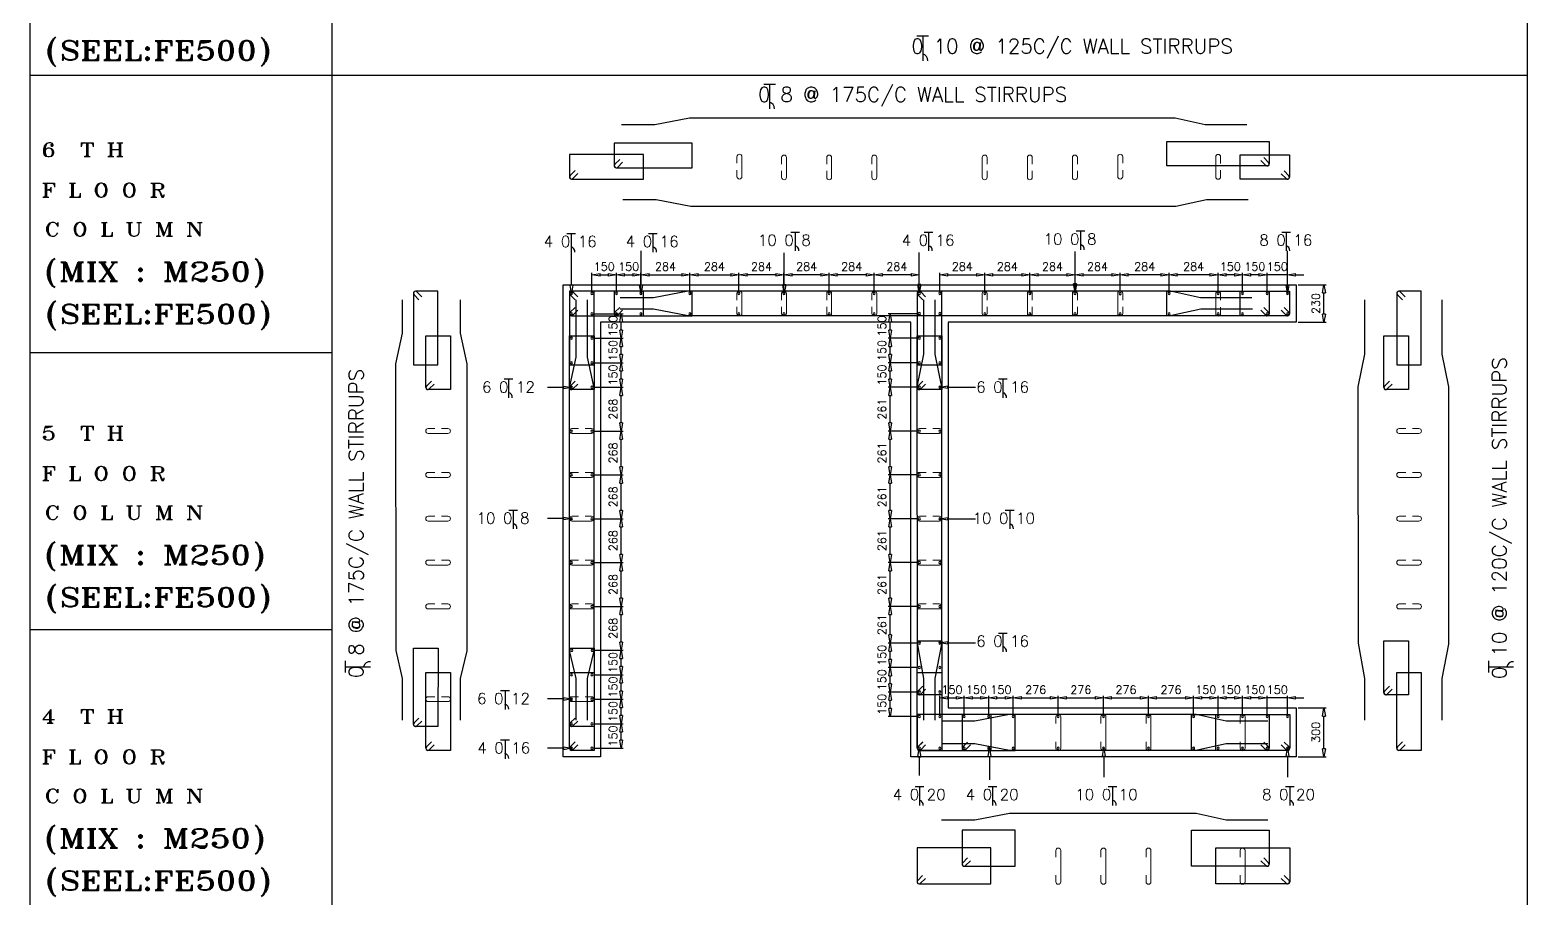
# Model space of a CAD drawing. Header units: millimetres. Extents: x 331487 to 517269, y 198509 to 399936.
# Drawn here: x 409734 to 428074, y 251518 to 262145 of the extents above; entities that cross this region are included whole.
import ezdxf

# ---------------------------------------------------------------- set-up
doc = ezdxf.new("R2010")
doc.units = ezdxf.units.MM
doc.header["$MEASUREMENT"] = 0
doc.layers.add('BEAM', color=1, linetype='Continuous', lineweight=5)
for name, color, linetype in [('COLUMN', 6, 'Continuous'), ('FOOTING', 5, 'Continuous'), ('FOOTING-SCH', 3, 'Continuous')]:
    doc.layers.add(name, color=color, linetype=linetype)
doc.styles.add('ROMANS', font='romans.shx')
doc.styles.add('ROMANT', font='ROMANT.shx')

# ---------------------------------------------------------------- blocks, each defined once
blk = doc.blocks.new('_ClosedBlank')
at = {"color": 0, "linetype": 'ByBlock', "lineweight": -2}
for p, q in [((-1, 0.17), (0, 0)), ((-1, 0.17), (-1, -0.17)), ((0, 0), (-1, -0.17))]:
    blk.add_line(p, q, dxfattribs=at)

msp = doc.modelspace()

# ---------------------------------------------------------------- linework, layer by layer
at = {"color": 1, "linetype": 'Continuous'}
for p, q in [((420600, 262073), (420741, 262073)), ((420670, 262073), (420670, 261769)), ((418723, 261482), (418865, 261482)), ((418794, 261482), (418794, 261178)), ((416310, 259655), (416417, 259655)), ((416363, 259655), (416363, 259424)), ((417312, 259655), (417419, 259655)), ((417366, 259655), (417366, 259424)), ((419054, 259671), (419161, 259671)), ((419108, 259671), (419108, 259440)), ((420688, 259671), (420795, 259671)), ((420742, 259671), (420742, 259440)), ((422551, 259684), (422658, 259684)), ((422605, 259684), (422605, 259453)), ((425068, 259671), (425175, 259671)), ((425121, 259671), (425121, 259440)), ((415544, 257873), (415651, 257873)), ((415597, 257873), (415597, 257642)), ((421597, 257873), (421704, 257873)), ((421651, 257873), (421651, 257642)), ((415601, 256268), (415708, 256268)), ((415655, 256268), (415655, 256037)), ((421682, 256266), (421789, 256266)), ((421736, 256266), (421736, 256036)), ((421597, 254762), (421704, 254762)), ((421651, 254762), (421651, 254531)), ((413599, 254280), (413599, 254421)), ((427604, 254280), (427604, 254421)), ((413599, 254350), (413904, 254350)), ((427604, 254350), (427909, 254350)), ((415500, 254059), (415607, 254059)), ((415554, 254059), (415554, 253828)), ((415500, 253455), (415607, 253455)), ((415554, 253455), (415554, 253224)), ((420577, 252883), (420684, 252883)), ((420631, 252883), (420631, 252652)), ((421471, 252883), (421578, 252883)), ((421524, 252883), (421524, 252652)), ((422942, 252883), (423050, 252883)), ((422996, 252883), (422996, 252652)), ((425113, 252883), (425221, 252883)), ((425167, 252883), (425167, 252652))]:
    msp.add_line(p, q, dxfattribs=at)
at = {"color": 8, "linetype": 'Continuous'}
for p, q in [((409734, 261591), (428074, 261591)), ((409734, 258198), (413434, 258198)), ((409734, 254806), (413434, 254806))]:
    msp.add_line(p, q, dxfattribs=at)
at = {"color": 1, "linetype": 'Continuous'}
for centre, radius, start, end in [((420651, 261775), 80.7, 355.5803, 75.6804), ((418774, 261184), 80.7, 355.5803, 75.6804), ((422589, 259458), 61.2, 355.5803, 75.6804), ((416348, 259429), 61.2, 355.5803, 75.6804), ((417350, 259429), 61.2, 355.5803, 75.6804), ((419092, 259445), 61.2, 355.5803, 75.6804), ((420727, 259445), 61.2, 355.5803, 75.6804), ((425106, 259445), 61.2, 355.5803, 75.6804), ((415582, 257647), 61.2, 355.5803, 75.6804), ((421636, 257647), 61.2, 355.5803, 75.6804), ((415639, 256042), 61.2, 355.5803, 75.6804), ((421721, 256041), 61.2, 355.5803, 75.6804), ((421636, 254536), 61.2, 355.5803, 75.6804), ((413898, 254330), 80.7, 85.5803, 165.6804), ((427903, 254330), 80.7, 85.5803, 165.6804), ((415538, 253833), 61.2, 355.5803, 75.6804), ((415538, 253229), 61.2, 355.5803, 75.6804), ((420616, 252657), 61.2, 355.5803, 75.6804), ((421509, 252657), 61.2, 355.5803, 75.6804), ((422981, 252657), 61.2, 355.5803, 75.6804), ((425152, 252657), 61.2, 355.5803, 75.6804)]:
    msp.add_arc(centre, radius, start, end, dxfattribs=at)
at = {"layer": 'BEAM', "ltscale": 0.05}
for p, q in [((418395, 260594), (418395, 260514)), ((418395, 260350), (418395, 260430)), ((418455, 260350), (418455, 260594)), ((418942, 260584), (418942, 260504)), ((419002, 260341), (419002, 260584)), ((419495, 260584), (419495, 260504)), ((419555, 260341), (419555, 260584)), ((420047, 260584), (420047, 260504)), ((420107, 260341), (420107, 260584)), ((421400, 260341), (421400, 260584)), ((421460, 260584), (421460, 260504)), ((421953, 260341), (421953, 260584)), ((422013, 260584), (422013, 260504)), ((422505, 260341), (422505, 260584)), ((422565, 260584), (422565, 260504)), ((423060, 260350), (423060, 260594)), ((423120, 260594), (423120, 260514)), ((423120, 260350), (423120, 260430)), ((424260, 260347), (424260, 260591)), ((424320, 260591), (424320, 260511)), ((418942, 260341), (418942, 260421)), ((419495, 260341), (419495, 260421)), ((420047, 260341), (420047, 260421)), ((421460, 260341), (421460, 260421)), ((422013, 260341), (422013, 260421)), ((422565, 260341), (422565, 260421)), ((424320, 260347), (424320, 260427)), ((418395, 258919), (418395, 258839)), ((418455, 258675), (418455, 258919)), ((418942, 258919), (418942, 258839)), ((419002, 258675), (419002, 258919)), ((419495, 258919), (419495, 258839)), ((419555, 258675), (419555, 258919)), ((420047, 258919), (420047, 258839)), ((420107, 258675), (420107, 258919)), ((421400, 258675), (421400, 258919)), ((421460, 258919), (421460, 258839)), ((421953, 258675), (421953, 258919)), ((422013, 258919), (422013, 258839)), ((422505, 258675), (422505, 258919)), ((422565, 258919), (422565, 258839)), ((423060, 258675), (423060, 258919)), ((423120, 258919), (423120, 258839)), ((424260, 258672), (424260, 258916)), ((424320, 258916), (424320, 258836)), ((418395, 258675), (418395, 258755)), ((418942, 258675), (418942, 258755)), ((419495, 258675), (419495, 258755)), ((420047, 258675), (420047, 258755)), ((421460, 258675), (421460, 258755)), ((422013, 258675), (422013, 258755)), ((422565, 258675), (422565, 258755)), ((423120, 258675), (423120, 258755)), ((424320, 258672), (424320, 258752)), ((414612, 257265), (414692, 257265)), ((414612, 257205), (414855, 257205)), ((414855, 257265), (414775, 257265)), ((416372, 257265), (416452, 257265)), ((416372, 257205), (416615, 257205)), ((416615, 257265), (416535, 257265)), ((420632, 257265), (420712, 257265)), ((420632, 257205), (420875, 257205)), ((420875, 257265), (420795, 257265)), ((426507, 257265), (426587, 257265)), ((426507, 257205), (426750, 257205)), ((426750, 257265), (426670, 257265)), ((414612, 256728), (414692, 256728)), ((414612, 256668), (414855, 256668)), ((414855, 256728), (414775, 256728)), ((416372, 256728), (416452, 256728)), ((416372, 256668), (416615, 256668)), ((416615, 256728), (416535, 256728)), ((420632, 256728), (420712, 256728)), ((420632, 256668), (420875, 256668)), ((420875, 256728), (420795, 256728)), ((426507, 256728), (426587, 256728)), ((426507, 256668), (426750, 256668)), ((426750, 256728), (426670, 256728)), ((414612, 256192), (414692, 256192)), ((414612, 256132), (414855, 256132)), ((414855, 256192), (414775, 256192)), ((416372, 256192), (416452, 256192)), ((416372, 256132), (416615, 256132)), ((416615, 256192), (416535, 256192)), ((420632, 256192), (420712, 256192)), ((420632, 256132), (420875, 256132)), ((420875, 256192), (420795, 256192)), ((426507, 256192), (426587, 256192)), ((426507, 256132), (426750, 256132)), ((426750, 256192), (426670, 256192)), ((414612, 255655), (414692, 255655)), ((414612, 255595), (414855, 255595)), ((414855, 255655), (414775, 255655)), ((416372, 255655), (416452, 255655)), ((416372, 255595), (416615, 255595)), ((416615, 255655), (416535, 255655)), ((420632, 255655), (420712, 255655)), ((420632, 255595), (420875, 255595)), ((420875, 255655), (420795, 255655)), ((426507, 255655), (426587, 255655)), ((426507, 255595), (426750, 255595)), ((426750, 255655), (426670, 255655)), ((414612, 255118), (414692, 255118)), ((414855, 255118), (414775, 255118)), ((416372, 255118), (416452, 255118)), ((416615, 255118), (416535, 255118)), ((420632, 255118), (420712, 255118)), ((420875, 255118), (420795, 255118)), ((426507, 255118), (426587, 255118)), ((426750, 255118), (426670, 255118)), ((414612, 255058), (414855, 255058)), ((416372, 255058), (416615, 255058)), ((420632, 255058), (420875, 255058)), ((426507, 255058), (426750, 255058)), ((414612, 253982), (414692, 253982)), ((414612, 253922), (414855, 253922)), ((414855, 253982), (414775, 253982)), ((416372, 253982), (416452, 253982)), ((416372, 253922), (416615, 253922)), ((416615, 253982), (416535, 253982)), ((422301, 253735), (422301, 253655)), ((422361, 253351), (422361, 253735)), ((422854, 253735), (422854, 253655)), ((422914, 253351), (422914, 253735)), ((423406, 253735), (423406, 253655)), ((423466, 253351), (423466, 253735)), ((424559, 253735), (424559, 253655)), ((424619, 253351), (424619, 253735)), ((422301, 253351), (422301, 253431)), ((422854, 253351), (422854, 253431)), ((423406, 253351), (423406, 253431)), ((424559, 253351), (424559, 253431)), ((422301, 252100), (422301, 252020)), ((422361, 251717), (422361, 252100)), ((422854, 252100), (422854, 252020)), ((422914, 251717), (422914, 252100)), ((423406, 252100), (423406, 252020)), ((423466, 251717), (423466, 252100)), ((424559, 252100), (424559, 252020)), ((424619, 251717), (424619, 252100)), ((422301, 251717), (422301, 251797)), ((422854, 251717), (422854, 251797)), ((423406, 251717), (423406, 251797)), ((424559, 251717), (424559, 251797))]:
    msp.add_line(p, q, dxfattribs=at)
for centre, start, end in [((418425, 260594), 0, 180), ((418972, 260584), 0, 180), ((419525, 260584), 0, 180), ((420077, 260584), 0, 180), ((421430, 260584), 0, 180), ((421983, 260584), 0, 180), ((422535, 260584), 0, 180), ((423090, 260594), 0, 180), ((424290, 260591), 0, 180), ((418425, 260350), 180, 0), ((418972, 260341), 180, 0), ((419525, 260341), 180, 0), ((420077, 260341), 180, 0), ((421430, 260341), 180, 0), ((421983, 260341), 180, 0), ((422535, 260341), 180, 0), ((423090, 260350), 180, 0), ((424290, 260347), 180, 0), ((418425, 258919), 0, 180), ((418972, 258919), 0, 180), ((419525, 258919), 0, 180), ((420077, 258919), 0, 180), ((421430, 258919), 0, 180), ((421983, 258919), 0, 180), ((422535, 258919), 0, 180), ((423090, 258919), 0, 180), ((424290, 258916), 0, 180), ((418425, 258675), 180, 0), ((418972, 258675), 180, 0), ((419525, 258675), 180, 0), ((420077, 258675), 180, 0), ((421430, 258675), 180, 0), ((421983, 258675), 180, 0), ((422535, 258675), 180, 0), ((423090, 258675), 180, 0), ((424290, 258672), 180, 0), ((414612, 257235), 90, 270), ((414855, 257235), 270, 90), ((416372, 257235), 90, 270), ((416615, 257235), 270, 90), ((420632, 257235), 90, 270), ((420875, 257235), 270, 90), ((426507, 257235), 90, 270), ((426750, 257235), 270, 90), ((414612, 256698), 90, 270), ((414855, 256698), 270, 90), ((416372, 256698), 90, 270), ((416615, 256698), 270, 90), ((420632, 256698), 90, 270), ((420875, 256698), 270, 90), ((426507, 256698), 90, 270), ((426750, 256698), 270, 90), ((414612, 256162), 90, 270), ((414855, 256162), 270, 90), ((416372, 256162), 90, 270), ((416615, 256162), 270, 90), ((420632, 256162), 90, 270), ((420875, 256162), 270, 90), ((426507, 256162), 90, 270), ((426750, 256162), 270, 90), ((414612, 255625), 90, 270), ((414855, 255625), 270, 90), ((416372, 255625), 90, 270), ((416615, 255625), 270, 90), ((420632, 255625), 90, 270), ((420875, 255625), 270, 90), ((426507, 255625), 90, 270), ((426750, 255625), 270, 90), ((414612, 255088), 90, 270), ((414855, 255088), 270, 90), ((416372, 255088), 90, 270), ((416615, 255088), 270, 90), ((420632, 255088), 90, 270), ((420875, 255088), 270, 90), ((426507, 255088), 90, 270), ((426750, 255088), 270, 90), ((414612, 253952), 90, 270), ((414855, 253952), 270, 90), ((416372, 253952), 90, 270), ((416615, 253952), 270, 90), ((422331, 253735), 0, 180), ((422884, 253735), 0, 180), ((423436, 253735), 0, 180), ((424589, 253735), 0, 180), ((422331, 253351), 180, 0), ((422884, 253351), 180, 0), ((423436, 253351), 180, 0), ((424589, 253351), 180, 0), ((422331, 252100), 0, 180), ((422884, 252100), 0, 180), ((423436, 252100), 0, 180), ((424589, 252100), 0, 180), ((422331, 251717), 180, 0), ((422884, 251717), 180, 0), ((423436, 251717), 180, 0), ((424589, 251717), 180, 0)]:
    msp.add_arc(centre, 30, start, end, dxfattribs=at)
at = {"layer": 'COLUMN', "color": 3}
for p, q in [((417389, 260985), (416982, 260985)), ((417815, 261066), (417389, 260985)), ((423764, 261066), (417815, 261066)), ((424132, 260985), (423764, 261066)), ((424641, 260985), (424132, 260985)), ((417250, 260620), (416344, 260620)), ((416344, 260620), (416344, 260345)), ((417845, 260758), (416892, 260758)), ((416892, 260758), (416892, 260483)), ((417250, 260320), (417250, 260620)), ((417845, 260458), (417845, 260758)), ((423661, 260480), (423661, 260780)), ((423661, 260780), (424915, 260780)), ((424561, 260318), (424561, 260618)), ((424561, 260618), (425164, 260618)), ((424915, 260780), (424915, 260505)), ((425164, 260618), (425164, 260343)), ((416959, 260561), (416899, 260501)), ((416917, 260458), (417845, 260458)), ((416934, 260466), (416994, 260526)), ((424890, 260480), (423661, 260480)), ((424873, 260487), (424813, 260547)), ((424848, 260582), (424908, 260522)), ((416411, 260423), (416351, 260363)), ((416369, 260320), (417250, 260320)), ((416386, 260328), (416446, 260388)), ((425139, 260318), (424561, 260318)), ((425121, 260325), (425061, 260385)), ((425097, 260420), (425156, 260361)), ((417404, 260066), (416997, 260066)), ((417830, 259985), (417404, 260066)), ((424147, 260066), (423773, 259985)), ((424656, 260066), (424147, 260066)), ((423773, 259985), (417830, 259985)), ((414299, 258433), (414299, 258840)), ((414432, 258921), (414432, 258044)), ((414439, 258903), (414499, 258843)), ((414732, 258946), (414457, 258946)), ((414534, 258879), (414474, 258939)), ((414732, 258044), (414732, 258946)), ((415007, 258433), (415007, 258840)), ((417250, 258946), (416344, 258946)), ((416344, 258946), (416344, 258671)), ((416344, 258921), (416344, 258044)), ((416351, 258903), (416411, 258843)), ((416644, 258946), (416369, 258946)), ((416446, 258879), (416386, 258939)), ((416425, 258141), (416425, 258840)), ((416563, 258141), (416563, 258840)), ((416644, 258044), (416644, 258946)), ((417845, 258946), (416892, 258946)), ((416892, 258946), (416892, 258671)), ((417372, 258865), (416965, 258865)), ((417250, 258646), (417250, 258946)), ((417799, 258946), (417372, 258865)), ((423704, 258946), (417799, 258946)), ((417845, 258646), (417845, 258946)), ((420604, 258921), (420604, 258044)), ((420611, 258903), (420671, 258843)), ((420904, 258946), (420629, 258946)), ((420706, 258879), (420646, 258939)), ((420685, 258175), (420685, 258840)), ((420823, 258175), (420823, 258840)), ((420904, 258044), (420904, 258946)), ((423661, 258646), (423661, 258946)), ((423661, 258946), (424915, 258946)), ((424072, 258865), (423704, 258946)), ((424702, 258865), (424072, 258865)), ((424561, 258646), (424561, 258946)), ((424561, 258946), (425164, 258946)), ((424915, 258946), (424915, 258671)), ((425164, 258946), (425164, 258671)), ((426086, 258175), (426086, 258840)), ((426478, 258921), (426478, 258044)), ((426486, 258903), (426546, 258843)), ((426778, 258946), (426503, 258946)), ((426581, 258879), (426521, 258939)), ((426778, 258044), (426778, 258946)), ((427035, 258175), (427035, 258840)), ((416411, 258748), (416351, 258689)), ((416369, 258646), (417250, 258646)), ((416386, 258653), (416446, 258713)), ((416959, 258748), (416899, 258689)), ((416917, 258646), (417845, 258646)), ((416934, 258653), (416994, 258713)), ((417372, 258727), (416965, 258727)), ((417799, 258646), (417372, 258727)), ((423703, 258646), (417799, 258646)), ((424890, 258646), (423661, 258646)), ((424076, 258727), (423703, 258646)), ((424709, 258727), (424076, 258727)), ((425139, 258646), (424561, 258646)), ((424873, 258653), (424813, 258713)), ((424848, 258748), (424908, 258689)), ((425121, 258653), (425061, 258713)), ((425097, 258748), (425156, 258689)), ((414218, 258057), (414299, 258433)), ((415088, 258057), (415007, 258433)), ((414584, 257767), (414584, 258399)), ((414584, 258399), (414884, 258399)), ((414884, 258399), (414884, 257742)), ((416344, 257767), (416344, 258399)), ((416344, 258399), (416644, 258399)), ((416644, 258399), (416644, 257742)), ((420604, 257767), (420604, 258399)), ((420604, 258399), (420904, 258399)), ((420904, 258399), (420904, 257742)), ((426320, 257767), (426320, 258399)), ((426320, 258399), (426620, 258399)), ((426620, 258399), (426620, 257742)), ((414219, 254550), (414218, 258057)), ((414432, 258044), (414732, 258044)), ((415089, 254544), (415088, 258057)), ((416344, 257765), (416425, 258141)), ((416344, 258044), (416644, 258044)), ((416644, 257765), (416563, 258141)), ((420604, 257778), (420685, 258175)), ((420604, 258044), (420904, 258044)), ((420904, 257778), (420823, 258175)), ((426005, 257778), (426086, 258175)), ((426478, 258044), (426778, 258044)), ((427116, 257778), (427035, 258175)), ((414591, 257785), (414651, 257845)), ((414884, 257742), (414609, 257742)), ((414686, 257809), (414626, 257750)), ((416345, 254550), (416344, 257765)), ((416351, 257785), (416411, 257845)), ((416644, 257742), (416369, 257742)), ((416446, 257809), (416386, 257750)), ((416645, 254544), (416644, 257765)), ((420605, 254639), (420604, 257778)), ((420611, 257785), (420671, 257845)), ((420904, 257742), (420629, 257742)), ((420706, 257809), (420646, 257750)), ((420905, 254625), (420904, 257778)), ((426007, 254639), (426005, 257778)), ((426327, 257785), (426387, 257845)), ((426620, 257742), (426345, 257742)), ((426422, 257809), (426362, 257750)), ((427117, 254625), (427116, 257778)), ((414432, 253644), (414433, 254577)), ((414433, 254577), (414733, 254577)), ((414733, 254577), (414732, 253619)), ((416344, 253644), (416345, 254577)), ((416345, 254577), (416645, 254577)), ((416645, 254577), (416644, 253619)), ((420604, 254032), (420605, 254666)), ((420605, 254666), (420905, 254666)), ((420685, 254206), (420605, 254639)), ((420823, 254206), (420905, 254625)), ((420905, 254666), (420904, 254007)), ((426086, 254206), (426007, 254639)), ((426320, 254032), (426321, 254666)), ((426321, 254666), (426621, 254666)), ((426621, 254666), (426620, 254007)), ((427035, 254206), (427117, 254625)), ((414299, 254206), (414219, 254550)), ((415007, 254206), (415089, 254544)), ((416425, 254206), (416345, 254550)), ((416563, 254206), (416645, 254544)), ((414299, 253697), (414299, 254206)), ((414584, 253351), (414584, 254279)), ((414584, 254279), (414884, 254279)), ((414884, 254279), (414884, 253326)), ((415007, 253697), (415007, 254206)), ((416344, 253351), (416344, 254279)), ((416344, 254279), (416644, 254279)), ((416425, 253697), (416425, 254206)), ((416563, 253697), (416563, 254206)), ((416644, 254279), (416644, 253326)), ((420604, 253351), (420604, 254279)), ((420604, 254279), (420904, 254279)), ((420685, 253697), (420685, 254206)), ((420823, 253697), (420823, 254206)), ((420904, 254279), (420904, 253326)), ((426086, 253697), (426086, 254206)), ((426478, 253351), (426478, 254279)), ((426478, 254279), (426778, 254279)), ((426778, 254279), (426778, 253326)), ((427035, 253697), (427035, 254206)), ((420611, 254050), (420671, 254110)), ((420706, 254074), (420646, 254015)), ((426327, 254050), (426387, 254110)), ((426422, 254074), (426362, 254015)), ((420904, 254007), (420629, 254007)), ((426620, 254007), (426345, 254007)), ((414439, 253661), (414499, 253721)), ((414534, 253685), (414474, 253626)), ((416351, 253661), (416411, 253721)), ((416446, 253685), (416386, 253626)), ((421508, 253766), (420604, 253766)), ((420604, 253766), (420604, 253351)), ((421307, 253685), (420900, 253685)), ((421805, 253766), (421152, 253766)), ((421152, 253766), (421152, 253351)), ((421734, 253766), (421307, 253685)), ((421508, 253326), (421508, 253766)), ((424021, 253766), (421734, 253766)), ((421805, 253326), (421805, 253766)), ((423962, 253326), (423962, 253766)), ((423962, 253766), (424915, 253766)), ((424389, 253685), (424021, 253766)), ((424262, 253326), (424262, 253766)), ((424262, 253766), (425166, 253766)), ((424898, 253685), (424389, 253685)), ((424915, 253766), (424915, 253351)), ((425166, 253766), (425166, 253351)), ((414732, 253619), (414457, 253619)), ((416644, 253619), (416369, 253619)), ((414591, 253369), (414651, 253429)), ((414884, 253326), (414609, 253326)), ((414686, 253393), (414626, 253333)), ((416351, 253369), (416411, 253429)), ((416644, 253326), (416369, 253326)), ((416446, 253393), (416386, 253333)), ((420611, 253369), (420671, 253429)), ((420671, 253428), (420611, 253369)), ((420629, 253326), (421508, 253326)), ((420904, 253326), (420629, 253326)), ((420646, 253333), (420706, 253393)), ((420706, 253393), (420646, 253333)), ((421307, 253407), (420900, 253407)), ((421219, 253428), (421160, 253369)), ((421177, 253326), (421805, 253326)), ((421195, 253333), (421255, 253393)), ((421734, 253326), (421307, 253407)), ((424015, 253326), (421734, 253326)), ((424890, 253326), (423962, 253326)), ((424389, 253407), (424015, 253326)), ((425141, 253326), (424262, 253326)), ((424898, 253407), (424389, 253407)), ((424873, 253333), (424813, 253393)), ((424848, 253428), (424908, 253369)), ((425123, 253333), (425063, 253393)), ((425099, 253428), (425159, 253369)), ((426486, 253369), (426546, 253429)), ((426778, 253326), (426503, 253326)), ((426581, 253393), (426521, 253333)), ((421734, 252553), (421307, 252472)), ((424021, 252553), (421734, 252553)), ((424389, 252472), (424021, 252553)), ((421307, 252472), (420900, 252472)), ((424898, 252472), (424389, 252472)), ((421805, 252347), (421152, 252347)), ((421152, 252347), (421152, 251932)), ((421805, 251907), (421805, 252347)), ((423962, 251907), (423962, 252347)), ((423962, 252347), (424915, 252347)), ((424915, 252347), (424915, 251932)), ((421506, 252132), (420601, 252132)), ((420601, 252132), (420601, 251717)), ((421219, 252010), (421160, 251950)), ((421506, 251692), (421506, 252132)), ((424262, 251692), (424262, 252132)), ((424262, 252132), (425166, 252132)), ((424848, 252010), (424908, 251950)), ((425166, 252132), (425166, 251717)), ((421177, 251907), (421805, 251907)), ((421195, 251915), (421255, 251975)), ((424890, 251907), (423962, 251907)), ((424873, 251915), (424813, 251975)), ((420668, 251794), (420609, 251734)), ((420626, 251692), (421506, 251692)), ((420644, 251699), (420704, 251759)), ((425141, 251692), (424262, 251692)), ((425123, 251699), (425063, 251759)), ((425099, 251794), (425159, 251734))]:
    msp.add_line(p, q, dxfattribs=at)
at = {"layer": 'COLUMN'}
for p, q in [((416264, 253246), (416264, 259026)), ((416264, 259026), (425244, 259026)), ((425244, 259026), (425244, 258566)), ((420524, 258566), (416724, 258566)), ((416724, 258566), (416724, 253246)), ((420524, 253246), (420524, 258566)), ((425244, 258566), (420984, 258566)), ((420984, 258566), (420984, 254356)), ((420984, 254356), (420984, 253846)), ((420984, 253846), (425244, 253846)), ((425244, 253846), (425244, 253246)), ((416724, 253246), (416264, 253246)), ((425244, 253246), (420524, 253246))]:
    msp.add_line(p, q, dxfattribs=at)
at = {"layer": 'COLUMN', "color": 4}
for points in [[(416369, 259021), (416369, 259443)], [(417220, 259021), (417220, 259443)], [(418975, 259024), (418975, 259418)], [(420629, 259027), (420629, 259421)], [(422536, 259036), (422536, 259431)], [(425139, 259021), (425139, 259443)], [(416269, 257769), (416073, 257769)], [(420979, 257771), (421319, 257771)], [(416269, 256164), (416073, 256164)], [(420979, 256159), (421319, 256159)], [(420979, 254643), (421319, 254643)], [(416269, 253955), (416073, 253955)], [(416269, 253351), (416073, 253351)], [(420629, 253248), (420629, 253019)], [(421488, 253251), (421488, 252966)], [(422890, 253253), (422890, 252997)], [(425139, 253253), (425139, 252997)]]:
    msp.add_lwpolyline(points, dxfattribs=at)
at = {"layer": 'COLUMN', "color": 3}
for centre, start, end in [((416917, 260483), 135, 270), ((416917, 260483), 180, 315), ((424890, 260505), 225, 0), ((424890, 260505), 270, 45), ((416369, 260345), 135, 270), ((416369, 260345), 180, 315), ((425139, 260343), 225, 0), ((425139, 260343), 270, 45), ((414457, 258921), 45, 180), ((414457, 258921), 90, 225), ((416369, 258921), 45, 180), ((416369, 258921), 90, 225), ((420629, 258921), 45, 180), ((420629, 258921), 90, 225), ((426503, 258921), 45, 180), ((426503, 258921), 90, 225), ((416369, 258671), 135, 270), ((416369, 258671), 180, 315), ((416917, 258671), 135, 270), ((416917, 258671), 180, 315), ((424890, 258671), 225, 0), ((424890, 258671), 270, 45), ((425139, 258671), 225, 0), ((425139, 258671), 270, 45), ((414609, 257767), 135, 270), ((414609, 257767), 180, 315), ((416369, 257767), 135, 270), ((416369, 257767), 180, 315), ((420629, 257767), 135, 270), ((420629, 257767), 180, 315), ((426345, 257767), 135, 270), ((426345, 257767), 180, 315), ((420629, 254032), 135, 270), ((420629, 254032), 180, 315), ((426345, 254032), 135, 270), ((426345, 254032), 180, 315), ((414457, 253644), 135, 270), ((414457, 253644), 180, 315), ((416369, 253644), 135, 270), ((416369, 253644), 180, 315), ((414609, 253351), 135, 270), ((414609, 253351), 180, 315), ((416369, 253351), 135, 270), ((416369, 253351), 180, 315), ((420629, 253351), 135, 270), ((420629, 253351), 135, 270), ((420629, 253351), 180, 315), ((420629, 253351), 180, 315), ((421177, 253351), 135, 270), ((421177, 253351), 180, 315), ((424890, 253351), 225, 0), ((424890, 253351), 270, 45), ((425141, 253351), 225, 0), ((425141, 253351), 270, 45), ((426503, 253351), 135, 270), ((426503, 253351), 180, 315), ((421177, 251932), 135, 270), ((421177, 251932), 180, 315), ((424890, 251932), 225, 0), ((424890, 251932), 270, 45), ((420626, 251717), 135, 270), ((420626, 251717), 180, 315), ((425141, 251717), 225, 0), ((425141, 251717), 270, 45)]:
    msp.add_arc(centre, 25, start, end, dxfattribs=at)
at = {"layer": 'COLUMN', "color": 7}
for centre, start, end in [((416369, 258921), 0, 180), ((416369, 258921), 90, 270), ((416369, 258921), 180, 0), ((416369, 258921), 270, 90), ((416619, 258921), 0, 180), ((416619, 258921), 90, 270), ((416619, 258921), 180, 0), ((416619, 258921), 270, 90), ((416919, 258921), 90, 270), ((416919, 258921), 270, 90), ((417219, 258921), 90, 270), ((417219, 258921), 270, 90), ((417819, 258921), 90, 270), ((417819, 258921), 270, 90), ((418419, 258921), 90, 270), ((418419, 258921), 270, 90), ((418971, 258921), 90, 270), ((418971, 258921), 270, 90), ((419524, 258921), 90, 270), ((419524, 258921), 270, 90), ((420076, 258921), 90, 270), ((420076, 258921), 270, 90), ((420629, 258920), 0, 180), ((420629, 258920), 180, 0), ((420879, 258921), 0, 180), ((420879, 258921), 180, 0), ((421431, 258921), 90, 270), ((421431, 258921), 270, 90), ((421984, 258921), 90, 270), ((421984, 258921), 270, 90), ((422536, 258921), 90, 270), ((422536, 258921), 270, 90), ((423089, 258917), 90, 270), ((423089, 258917), 270, 90), ((423689, 258921), 90, 270), ((423689, 258921), 90, 270), ((423689, 258921), 270, 90), ((423689, 258921), 270, 90), ((424289, 258921), 90, 270), ((424289, 258921), 270, 90), ((424589, 258921), 90, 270), ((424589, 258921), 270, 90), ((424889, 258921), 0, 180), ((424889, 258921), 90, 270), ((424889, 258921), 180, 0), ((424889, 258921), 270, 90), ((425139, 258921), 0, 180), ((425139, 258921), 90, 270), ((425139, 258921), 180, 0), ((425139, 258921), 270, 90), ((416369, 258671), 90, 270), ((416369, 258671), 270, 90), ((416619, 258671), 90, 270), ((416619, 258671), 270, 90), ((416919, 258671), 90, 270), ((416919, 258671), 270, 90), ((417219, 258671), 90, 270), ((417219, 258671), 270, 90), ((417819, 258671), 90, 270), ((417819, 258671), 270, 90), ((418419, 258671), 90, 270), ((418419, 258671), 270, 90), ((418971, 258671), 90, 270), ((418971, 258671), 270, 90), ((419524, 258671), 90, 270), ((419524, 258671), 270, 90), ((420076, 258671), 90, 270), ((420076, 258671), 270, 90), ((420629, 258672), 0, 180), ((420629, 258672), 180, 0), ((420879, 258672), 0, 180), ((420879, 258672), 180, 0), ((421431, 258671), 90, 270), ((421431, 258671), 270, 90), ((421984, 258671), 90, 270), ((421984, 258671), 270, 90), ((422536, 258671), 90, 270), ((422536, 258671), 270, 90), ((423089, 258671), 90, 270), ((423089, 258671), 270, 90), ((423689, 258671), 90, 270), ((423689, 258671), 270, 90), ((424289, 258671), 90, 270), ((424289, 258671), 270, 90), ((424589, 258671), 90, 270), ((424589, 258671), 270, 90), ((424889, 258671), 90, 270), ((424889, 258671), 270, 90), ((425139, 258671), 90, 270), ((425139, 258671), 270, 90), ((416369, 258371), 0, 180), ((416369, 258371), 180, 0), ((416619, 258371), 0, 180), ((416619, 258371), 180, 0), ((420629, 258371), 0, 180), ((420629, 258371), 180, 0), ((420879, 258371), 0, 180), ((420879, 258371), 180, 0), ((416369, 258071), 0, 180), ((416369, 258071), 180, 0), ((416619, 258071), 0, 180), ((416619, 258071), 180, 0), ((420629, 258071), 0, 180), ((420629, 258071), 180, 0), ((420879, 258071), 0, 180), ((420879, 258071), 180, 0), ((416369, 257771), 0, 180), ((416369, 257771), 180, 0), ((416619, 257771), 0, 180), ((416619, 257771), 180, 0), ((420629, 257771), 0, 180), ((420629, 257771), 180, 0), ((420879, 257771), 0, 180), ((420879, 257771), 180, 0), ((416369, 257234), 0, 180), ((416369, 257234), 180, 0), ((416619, 257234), 0, 180), ((416619, 257234), 180, 0), ((420629, 257234), 0, 180), ((420629, 257234), 180, 0), ((420879, 257234), 0, 180), ((420879, 257234), 180, 0), ((416369, 256698), 0, 180), ((416369, 256698), 180, 0), ((416619, 256698), 0, 180), ((416619, 256698), 180, 0), ((420629, 256698), 0, 180), ((420629, 256698), 180, 0), ((420879, 256698), 0, 180), ((420879, 256698), 180, 0), ((416369, 256161), 0, 180), ((416369, 256161), 180, 0), ((416619, 256161), 0, 180), ((416619, 256161), 180, 0), ((420629, 256161), 0, 180), ((420629, 256161), 180, 0), ((420879, 256161), 0, 180), ((420879, 256161), 180, 0), ((416369, 255624), 0, 180), ((416369, 255624), 180, 0), ((416619, 255624), 0, 180), ((416619, 255624), 180, 0), ((420629, 255624), 0, 180), ((420629, 255624), 180, 0), ((420879, 255624), 0, 180), ((420879, 255624), 180, 0), ((416369, 255088), 0, 180), ((416369, 255088), 0, 180), ((416369, 255088), 180, 0), ((416369, 255088), 180, 0), ((416619, 255088), 0, 180), ((416619, 255088), 0, 180), ((416619, 255088), 180, 0), ((416619, 255088), 180, 0), ((420629, 255088), 0, 180), ((420629, 255088), 0, 180), ((420629, 255088), 180, 0), ((420629, 255088), 180, 0), ((420879, 255088), 0, 180), ((420879, 255088), 0, 180), ((420879, 255088), 180, 0), ((420879, 255088), 180, 0), ((416370, 254551), 0, 180), ((416620, 254551), 0, 180), ((420630, 254640), 0, 180), ((420630, 254640), 180, 0), ((420880, 254640), 0, 180), ((420880, 254640), 180, 0), ((416370, 254551), 180, 0), ((416620, 254551), 180, 0), ((416369, 254251), 0, 180), ((416369, 254251), 180, 0), ((416619, 254251), 0, 180), ((416619, 254251), 180, 0), ((420629, 254340), 0, 180), ((420629, 254340), 180, 0), ((420879, 254340), 0, 180), ((420879, 254340), 180, 0), ((420629, 254040), 0, 180), ((420629, 254040), 180, 0), ((420879, 254040), 0, 180), ((420879, 254040), 180, 0), ((416369, 253951), 0, 180), ((416369, 253951), 180, 0), ((416619, 253951), 0, 180), ((416619, 253951), 180, 0), ((416369, 253651), 0, 180), ((416369, 253651), 180, 0), ((416619, 253651), 0, 180), ((416619, 253651), 180, 0), ((420629, 253741), 0, 180), ((420629, 253741), 90, 270), ((420629, 253741), 180, 0), ((420629, 253741), 270, 90), ((420879, 253741), 0, 180), ((420879, 253741), 90, 270), ((420879, 253741), 180, 0), ((420879, 253741), 270, 90), ((421179, 253741), 90, 270), ((421179, 253741), 270, 90), ((421479, 253741), 90, 270), ((421479, 253741), 270, 90), ((421779, 253741), 90, 270), ((421779, 253741), 270, 90), ((422331, 253741), 90, 270), ((422331, 253741), 270, 90), ((422884, 253741), 90, 270), ((422884, 253741), 270, 90), ((423436, 253741), 90, 270), ((423436, 253741), 270, 90), ((423989, 253741), 90, 270), ((423989, 253741), 270, 90), ((424289, 253741), 90, 270), ((424289, 253741), 270, 90), ((424589, 253741), 90, 270), ((424589, 253741), 270, 90), ((424889, 253741), 0, 180), ((424889, 253741), 90, 270), ((424889, 253741), 180, 0), ((424889, 253741), 270, 90), ((425139, 253741), 0, 180), ((425139, 253741), 90, 270), ((425139, 253741), 180, 0), ((425139, 253741), 270, 90), ((416369, 253351), 0, 180), ((416369, 253351), 180, 0), ((416619, 253351), 0, 180), ((416619, 253351), 180, 0), ((420629, 253351), 90, 270), ((420629, 253351), 0, 180), ((420629, 253351), 180, 0), ((420629, 253351), 270, 90), ((420879, 253351), 90, 270), ((420879, 253351), 0, 180), ((420879, 253351), 180, 0), ((420879, 253351), 270, 90), ((421179, 253351), 90, 270), ((421179, 253351), 270, 90), ((421479, 253351), 90, 270), ((421479, 253351), 270, 90), ((421779, 253351), 90, 270), ((421779, 253351), 270, 90), ((422331, 253351), 90, 270), ((422331, 253351), 270, 90), ((422884, 253351), 90, 270), ((422884, 253351), 270, 90), ((423436, 253351), 90, 270), ((423436, 253351), 270, 90), ((423989, 253351), 90, 270), ((423989, 253351), 270, 90), ((424289, 253351), 90, 270), ((424289, 253351), 270, 90), ((424589, 253351), 90, 270), ((424589, 253351), 270, 90), ((424889, 253351), 90, 270), ((424889, 253351), 270, 90), ((425139, 253351), 90, 270), ((425139, 253351), 270, 90)]:
    msp.add_arc(centre, 12.6, start, end, dxfattribs=at)
at = {"layer": 'FOOTING', "color": 4}
for p, q in [((416619, 258946), (416619, 259173)), ((416719, 259148), (416819, 259148)), ((416919, 258946), (416919, 259173)), ((416919, 258946), (416919, 259173)), ((417019, 259148), (417119, 259148)), ((417219, 258946), (417219, 259173)), ((417219, 258946), (417219, 259173)), ((417319, 259148), (417719, 259148)), ((417819, 258946), (417819, 259173)), ((417819, 258946), (417819, 259173)), ((417919, 259148), (418319, 259148)), ((418419, 258946), (418419, 259173)), ((418419, 258944), (418419, 259173)), ((418871, 259148), (418519, 259148)), ((418971, 258945), (418971, 259173)), ((418971, 258944), (418971, 259173)), ((419424, 259148), (419071, 259148)), ((419524, 258943), (419524, 259173)), ((419524, 258945), (419524, 259173)), ((419976, 259148), (419624, 259148)), ((420076, 258945), (420076, 259173)), ((420076, 258943), (420076, 259173)), ((420529, 259148), (420176, 259148)), ((420629, 258945), (420629, 259173)), ((420879, 258943), (420879, 259173)), ((420979, 259148), (421331, 259148)), ((421431, 258943), (421431, 259173)), ((421431, 258943), (421431, 259173)), ((421531, 259148), (421884, 259148)), ((421984, 258943), (421984, 259173)), ((421984, 258945), (421984, 259173)), ((422084, 259148), (422436, 259148)), ((422536, 258945), (422536, 259173)), ((422536, 258944), (422536, 259173)), ((422636, 259148), (422989, 259148)), ((423089, 258946), (423089, 259173)), ((423089, 258944), (423089, 259173)), ((423589, 259148), (423189, 259148)), ((423689, 258946), (423689, 259173)), ((423689, 258946), (423689, 259173)), ((424189, 259148), (423789, 259148)), ((424289, 258946), (424289, 259173)), ((424289, 258946), (424289, 259173)), ((424489, 259148), (424389, 259148)), ((424589, 258946), (424589, 259173)), ((424589, 258946), (424589, 259173)), ((424789, 259148), (424689, 259148)), ((424789, 259148), (424689, 259148)), ((424889, 258946), (424889, 259173)), ((424889, 258946), (424889, 259173)), ((425139, 259148), (424889, 259148)), ((425139, 258946), (425139, 259173)), ((425239, 259148), (425339, 259148)), ((425269, 259026), (425611, 259026)), ((425586, 258666), (425586, 258926)), ((416644, 258671), (417002, 258671)), ((420604, 258671), (420246, 258671)), ((416977, 258471), (416977, 258571)), ((420271, 258471), (420271, 258571)), ((425269, 258566), (425611, 258566)), ((416644, 258371), (417002, 258371)), ((416644, 258371), (417002, 258371)), ((416977, 258171), (416977, 258271)), ((420604, 258371), (420246, 258371)), ((420604, 258371), (420246, 258371)), ((420271, 258171), (420271, 258271)), ((416644, 258071), (417002, 258071)), ((416644, 258071), (417002, 258071)), ((420604, 258071), (420246, 258071)), ((420604, 258071), (420246, 258071)), ((416977, 257871), (416977, 257971)), ((420271, 257871), (420271, 257971)), ((416644, 257771), (417002, 257771)), ((416644, 257771), (417002, 257771)), ((420604, 257771), (420246, 257771)), ((420604, 257771), (420246, 257771)), ((416977, 257334), (416977, 257671)), ((420271, 257334), (420271, 257671)), ((416644, 257234), (417002, 257234)), ((416644, 257234), (417002, 257234)), ((416977, 256798), (416977, 257134)), ((420604, 257234), (420246, 257234)), ((420604, 257234), (420246, 257234)), ((420271, 256798), (420271, 257134)), ((416644, 256698), (417002, 256698)), ((416644, 256698), (417002, 256698)), ((416977, 256261), (416977, 256598)), ((420604, 256698), (420246, 256698)), ((420604, 256698), (420246, 256698)), ((420271, 256261), (420271, 256598)), ((416644, 256161), (417002, 256161)), ((416644, 256161), (417002, 256161)), ((416977, 255724), (416977, 256061)), ((420604, 256161), (420246, 256161)), ((420604, 256161), (420246, 256161)), ((420271, 255724), (420271, 256061)), ((416644, 255624), (417002, 255624)), ((416644, 255624), (417002, 255624)), ((416977, 255188), (416977, 255524)), ((420604, 255624), (420246, 255624)), ((420604, 255624), (420246, 255624)), ((420271, 255188), (420271, 255524)), ((416644, 255088), (417002, 255088)), ((416644, 255088), (417002, 255088)), ((416977, 254651), (416977, 254988)), ((420604, 255088), (420246, 255088)), ((420604, 255088), (420246, 255088)), ((420271, 254740), (420271, 254988)), ((420604, 254640), (420246, 254640)), ((420604, 254640), (420246, 254640)), ((416644, 254551), (417002, 254551)), ((416644, 254551), (417002, 254551)), ((416977, 254351), (416977, 254451)), ((420271, 254440), (420271, 254540)), ((416644, 254251), (417002, 254251)), ((416644, 254251), (417002, 254251)), ((420604, 254340), (420246, 254340)), ((420604, 254340), (420246, 254340)), ((420271, 254140), (420271, 254240)), ((416977, 254051), (416977, 254151)), ((420604, 254040), (420246, 254040)), ((420604, 254040), (420246, 254040)), ((416644, 253951), (417002, 253951)), ((416644, 253951), (417002, 253951)), ((416977, 253751), (416977, 253851)), ((420271, 253840), (420271, 253940)), ((420879, 253766), (420879, 253993)), ((420979, 253968), (421079, 253968)), ((421179, 253766), (421179, 253993)), ((421179, 253766), (421179, 253993)), ((421279, 253968), (421379, 253968)), ((421479, 253766), (421479, 253993)), ((421479, 253766), (421479, 253993)), ((421579, 253968), (421679, 253968)), ((421779, 253766), (421779, 253993)), ((421779, 253766), (421779, 253993)), ((421879, 253968), (422231, 253968)), ((422331, 253766), (422331, 253993)), ((422331, 253766), (422331, 253993)), ((422431, 253968), (422784, 253968)), ((422884, 253766), (422884, 253993)), ((422884, 253766), (422884, 253993)), ((422984, 253968), (423336, 253968)), ((423436, 253766), (423436, 253993)), ((423436, 253766), (423436, 253993)), ((423536, 253968), (423889, 253968)), ((423989, 253766), (423989, 253993)), ((423989, 253766), (423989, 253993)), ((424189, 253968), (424089, 253968)), ((424289, 253766), (424289, 253993)), ((424289, 253766), (424289, 253993)), ((424489, 253968), (424389, 253968)), ((424589, 253766), (424589, 253993)), ((424589, 253766), (424589, 253993)), ((424789, 253968), (424689, 253968)), ((424789, 253968), (424689, 253968)), ((424889, 253766), (424889, 253993)), ((424889, 253766), (424889, 253993)), ((425139, 253968), (424889, 253968)), ((425139, 253766), (425139, 253993)), ((425239, 253968), (425339, 253968)), ((425269, 253846), (425611, 253846)), ((416644, 253651), (417002, 253651)), ((416644, 253651), (417002, 253651)), ((420604, 253740), (420246, 253740)), ((425586, 253346), (425586, 253746)), ((416977, 253451), (416977, 253551)), ((416644, 253351), (417002, 253351)), ((425269, 253246), (425611, 253246))]:
    msp.add_line(p, q, dxfattribs=at)
at = {"layer": 'FOOTING-SCH', "color": 8, "linetype": 'Continuous'}
for p, q in [((409734, 283543), (409734, 202508)), ((413434, 283543), (413434, 202508)), ((428074, 283543), (428074, 202508))]:
    msp.add_line(p, q, dxfattribs=at)

# ---------------------------------------------------------------- block references
at = {"layer": 'COLUMN', "color": 4, "xscale": 100, "yscale": 100, "zscale": 100}
for p, rotation in [((416369, 258921), 270), ((417220, 258921), 270), ((418975, 258924), 270), ((420629, 258927), 270), ((422536, 258936), 270), ((425139, 258921), 270), ((420879, 257771), 180), ((420879, 256159), 180), ((420879, 254643), 180), ((420629, 253348), 90), ((421488, 253351), 90), ((422890, 253353), 90), ((425139, 253353), 90)]:
    msp.add_blockref('_ClosedBlank', p, dxfattribs=dict(at, rotation=rotation))
for p in [(416369, 257769), (416369, 256164), (416369, 253955), (416369, 253351)]:
    msp.add_blockref('_ClosedBlank', p, dxfattribs=at)
at = {"layer": 'FOOTING', "color": 4, "xscale": 100, "yscale": 100, "zscale": 100}
for p, rotation in [((416619, 259148), 180), ((416919, 259148), 180), ((417219, 259148), 180), ((417819, 259148), 180), ((418419, 259148), 180), ((418971, 259148), 180), ((419524, 259148), 180), ((420076, 259148), 180), ((420879, 259148), 180), ((421431, 259148), 180), ((421984, 259148), 180), ((422536, 259148), 180), ((423089, 259148), 180), ((423689, 259148), 180), ((424289, 259148), 179.999999999622), ((424589, 259148), 359.999999999622), ((424589, 259148), 179.999999999622), ((424889, 259148), 359.9999999995468), ((424889, 259148), 359.999999999622), ((425139, 259148), 179.9999999995468), ((425586, 259026), 90), ((416977, 258671), 90), ((420271, 258671), 90), ((425586, 258566), 270), ((416977, 258371), 270), ((420271, 258371), 270), ((416977, 258371), 90), ((420271, 258371), 90), ((416977, 258071), 270), ((416977, 258071), 90), ((420271, 258071), 270), ((420271, 258071), 90), ((416977, 257771), 270), ((420271, 257771), 270), ((416977, 257771), 90), ((420271, 257771), 90), ((416977, 257234), 270), ((420271, 257234), 270), ((416977, 257234), 90), ((420271, 257234), 90), ((416977, 256698), 270), ((420271, 256698), 270), ((416977, 256698), 90), ((420271, 256698), 90), ((416977, 256161), 270), ((420271, 256161), 270), ((416977, 256161), 90), ((420271, 256161), 90), ((416977, 255624), 270), ((420271, 255624), 270), ((416977, 255624), 90), ((420271, 255624), 90), ((416977, 255088), 270), ((420271, 255088), 270), ((416977, 255088), 90), ((420271, 255088), 90), ((416977, 254551), 270), ((420271, 254640), 270), ((420271, 254640), 90), ((416977, 254551), 90), ((420271, 254340), 270), ((416977, 254251), 270), ((416977, 254251), 90), ((420271, 254340), 90), ((416977, 253951), 270), ((420271, 254040), 270), ((420271, 254040), 90), ((416977, 253951), 90), ((420271, 253740), 270), ((420879, 253968), 180), ((421179, 253968), 180), ((421479, 253968), 180), ((421779, 253968), 180), ((422331, 253968), 180), ((422884, 253968), 180), ((423436, 253968), 180), ((423989, 253968), 179.999999999622), ((424289, 253968), 359.999999999622), ((424289, 253968), 179.999999999622), ((424589, 253968), 359.999999999622), ((424589, 253968), 179.999999999622), ((424889, 253968), 359.9999999995468), ((424889, 253968), 359.999999999622), ((425139, 253968), 179.9999999995468), ((425586, 253846), 90), ((416977, 253651), 270), ((416977, 253651), 90), ((416977, 253351), 270), ((425586, 253246), 270)]:
    msp.add_blockref('_ClosedBlank', p, dxfattribs=dict(at, rotation=rotation))
for p in [(416919, 259148), (417219, 259148), (417819, 259148), (418419, 259148), (418971, 259148), (419524, 259148), (420076, 259148), (420629, 259148), (421431, 259148), (421984, 259148), (422536, 259148), (423089, 259148), (423689, 259148), (424289, 259148), (421179, 253968), (421479, 253968), (421779, 253968), (422331, 253968), (422884, 253968), (423436, 253968), (423989, 253968)]:
    msp.add_blockref('_ClosedBlank', p, dxfattribs=at)

# ---------------------------------------------------------------- texts
at = {"color": 230, "linetype": 'Continuous', "style": 'ROMANT', "width": 1.25}
for s, p in [('(SEEL:FE500)', (409921, 261777)), ('(MIX : M250)', (409911, 259069)), ('(SEEL:FE500)', (409921, 258550)), ('(MIX : M250)', (409911, 255600)), ('(SEEL:FE500)', (409921, 255082)), ('(MIX : M250)', (409911, 252132)), ('(SEEL:FE500)', (409921, 251613))]:
    msp.add_text(s, height=235, dxfattribs=at).set_placement(p)
at = {"color": 3, "linetype": 'Continuous', "style": 'ROMANT', "width": 1.25}
for s, p in [('6  T H ', (409873, 260594)), ('F L O O R', (409873, 260099)), ('C O L U M N', (409911, 259620)), ('5  T H', (409873, 257125)), ('F L O O R', (409873, 256630)), ('C O L U M N', (409911, 256151)), ('4  T H', (409873, 253657)), ('F L O O R', (409873, 253162)), ('C O L U M N', (409911, 252683))]:
    msp.add_text(s, height=169.2, dxfattribs=at).set_placement(p)
at = {"layer": 'COLUMN', "color": 1, "style": 'ROMANS'}
for s, height, p in [(' 0 10 @ 125C/C WALL STIRRUPS', 178.2, (420407, 261857)), (' 0 8 @ 175C/C WALL STIRRUPS', 178.2, (418530, 261266)), ('4 0 16', 135, (416029, 259488)), ('4 0 16', 135, (417032, 259488)), ('10 0 8', 135, (418651, 259504)), ('4 0 16', 135, (420412, 259504)), ('10 0 8', 135, (422152, 259517)), ('8 0 16', 135, (424794, 259505)), ('6 0 12', 135, (415272, 257706)), ('6 0 16', 135, (421325, 257706)), ('10 0 8', 135, (415205, 256101)), ('10 0 10', 135, (421281, 256099)), ('6 0 16', 135, (421325, 254595)), ('6 0 12', 135, (415211, 253892)), ('4 0 16', 135, (415214, 253288)), ('4 0 20', 135, (420303, 252717)), ('4 0 20', 135, (421197, 252717)), ('10 0 10', 135, (422540, 252717)), ('8 0 20', 135, (424828, 252717))]:
    msp.add_text(s, height=height, dxfattribs=at).set_placement(p)
for s, p in [(' 0 10 @ 120C/C WALL STIRRUPS', (427823, 254077)), (' 0 8 @ 175C/C WALL STIRRUPS', (413818, 254088))]:
    msp.add_text(s, height=178.2, rotation=90, dxfattribs=at).set_placement(p)
at = {"layer": 'FOOTING', "color": 3, "char_height": 100, "attachment_point": 5, "style": 'ROMANS'}
for s, insert in [('150', (416769, 259248)), ('150', (417069, 259248)), ('284', (417519, 259248)), ('284', (418119, 259248)), ('284', (418695, 259248)), ('284', (419248, 259248)), ('284', (419800, 259248)), ('284', (420353, 259248)), ('284', (421155, 259248)), ('284', (421707, 259248)), ('284', (422260, 259248)), ('284', (422812, 259248)), ('284', (423389, 259248)), ('284', (423989, 259248)), ('150', (424439, 259248)), ('150', (424739, 259248)), ('150', (425014, 259248)), ('150', (421029, 254068)), ('150', (421329, 254068)), ('150', (421629, 254068)), ('276', (422055, 254068)), ('276', (422608, 254068)), ('276', (423160, 254068)), ('276', (423712, 254068)), ('150', (424139, 254068)), ('150', (424439, 254068)), ('150', (424739, 254068)), ('150', (425014, 254068))]:
    msp.add_mtext(s, dxfattribs=dict(at, insert=insert))
at = {"layer": 'FOOTING', "color": 3, "char_height": 100, "attachment_point": 5, "rotation": 90, "style": 'ROMANS'}
for s, insert in [('230', (425486, 258796)), ('150', (416877, 258521)), ('150', (420171, 258521)), ('150', (416877, 258221)), ('150', (420171, 258221)), ('150', (416877, 257921)), ('150', (420171, 257921)), ('268', (416877, 257503)), ('261', (420171, 257503)), ('268', (416877, 256966)), ('261', (420171, 256966)), ('268', (416877, 256429)), ('261', (420171, 256429)), ('268', (416877, 255893)), ('261', (420171, 255893)), ('268', (416877, 255356)), ('261', (420171, 255356)), ('268', (416877, 254819)), ('261', (420171, 254864)), ('150', (420171, 254490)), ('150', (416877, 254401)), ('150', (416877, 254101)), ('150', (420171, 254190)), ('150', (416877, 253801)), ('150', (420171, 253890)), ('300', (425486, 253546)), ('150', (416877, 253501))]:
    msp.add_mtext(s, dxfattribs=dict(at, insert=insert))

doc.saveas('drawing.dxf')
